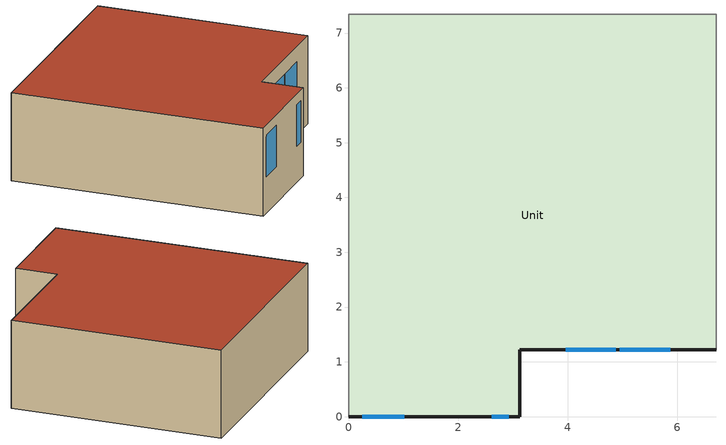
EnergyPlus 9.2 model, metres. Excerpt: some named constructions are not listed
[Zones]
Unit
 floor adiabatic (Unit Floor): 6.71,7.34 6.71,1.22 3.12,1.22 3.12,0 0,0 0,7.34 z0
 wall outside (Wood Frame Wall Zones 345): 0,0 3.12,0 3.12,1.22 6.71,1.22 z0:2.59
 wall adiabatic (Interior Wall): 6.71,1.22 6.71,7.34 0,7.34 0,0 z0:2.59
 window (Glazing System Zones 5678): 0.25,0 1.02,0 / 2.62,0 2.92,0 z1.07:2.29; 3.96,1.22 4.88,1.22 / 4.95,1.22 5.87,1.22 z0.08:2.13
 roof outside (Tile Roof Zones 45678): 0,7.34 0,0 3.12,0 3.12,1.22 6.71,1.22 6.71,7.34 z2.59
[WindowMaterial:Shade]
Movable Insulation Material: Solar Transmittance=0; Solar Reflectance=0.8; Visible Transmittance=0; Visible Reflectance=0.8; Infrared Hemispherical Emissivity=0.9; Infrared Transmittance=0; Thickness {m}=0.0254; Conductivity {W/m-K}=0.01442; Shade to Glass Distance {m}=0.0254; Top Opening Multiplier=0; Bottom Opening Multiplier=0; Left-Side Opening Multiplier=0; Right-Side Opening Multiplier=0; Airflow Permeability=0
[ZoneVentilation:WindandStackOpenArea] Zone=Unit; Opening Effectiveness=autocalculate; Effective Angle {deg}=180; Discharge Coefficient for Opening=autocalculate; Minimum Indoor Temperature {C}=-100; Maximum Indoor Temperature {C}=100; Delta Temperature {deltaC}=-100; Minimum Outdoor Temperature {C}=-100; Maximum Outdoor Temperature {C}=100; Maximum Wind Speed {m/s}=40
Name | Opening Area {m2} | Opening Area Fraction Schedule | Height Difference {m}
Natural Ventilation_BR Windows | 0.92903 | Natural Ventilation_BR Windows Schedule | 0.6096
Natural Ventilation_Living | 1.85806 | Natural Ventilation_Living Schedule | 1.03632
[HVACTemplate:Thermostat]
Thermostat: Heating Setpoint Schedule=Heating Setpoint Temperature Schedule; Constant Heating Setpoint {C}=20; Cooling Setpoint Schedule=Cooling Setpoint Temperature Schedule; Constant Cooling Setpoint {C}=25
[HVACTemplate:Zone:IdealLoadsAirSystem]
Unit: Template Thermostat=Thermostat; System Availability Schedule=Always On; Maximum Heating Supply Air Temperature {C}=50; Minimum Cooling Supply Air Temperature {C}=13; Maximum Heating Supply Air Humidity Ratio {kgWater/kgDryAir}=0.0156; Minimum Cooling Supply Air Humidity Ratio {kgWater/kgDryAir}=0.0077; Heating Limit=NoLimit; Cooling Limit=NoLimit; Dehumidification Control Type=ConstantSensibleHeatRatio; Cooling Sensible Heat Ratio=0.7; Dehumidification Setpoint {percent}=60; Humidification Control Type=None; Humidification Setpoint {percent}=30; Outdoor Air Method=None; Outdoor Air Flow Rate per Person {m3/s}=0.00944; Demand Controlled Ventilation Type=None; Outdoor Air Economizer Type=NoEconomizer; Heat Recovery Type=None; Sensible Heat Recovery Effectiveness=0.7; Latent Heat Recovery Effectiveness=0.65
[ExternalInterface:Schedule]
Name | Initial Value
Bdr Large Window Insulation Schedule; Bdr Small Window Insulation Schedule; Sliding Door Fixed Insulation Schedule; Sliding Door Operable Insulation Schedule; Natural Ventilation_BR Windows Schedule; Natural Ventilation_Living Schedule | 0
Heating Setpoint Temperature Schedule | 20
Cooling Setpoint Temperature Schedule | 25
[Schedule:Compact]
Always On: Through: 12/31, For: AllDays, Until: 24:00, 1
Always Off: Through: 12/31, For: AllDays, Until: 24:00, 0
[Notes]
Daylight Saving Period in US
